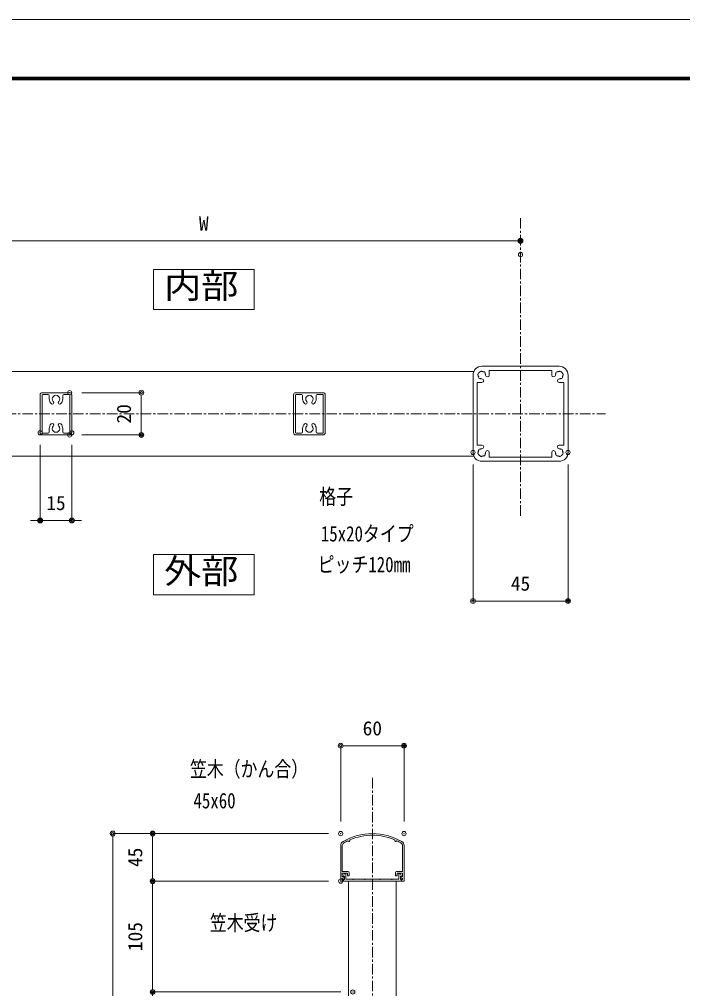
# Model space of a CAD drawing. Units: millimetres, scale not verified. Extents: x -1682 to 1682, y -1188 to 1188.
# Drawn here: x 6 to 634, y 270 to 1188 of the extents above; entities that cross this region are included whole.
import ezdxf
from ezdxf.enums import TextEntityAlignment as Align

# ---------------------------------------------------------------- set-up
doc = ezdxf.new("R2010")
doc.units = ezdxf.units.MM
doc.header["$LTSCALE"] = 8
doc.header["$PDMODE"] = 32
doc.header["$PDSIZE"] = 4
doc.linetypes.add('USER1', pattern=[2, 1.25, -0.25, 0.25, -0.25])
for name, color, linetype, lineweight in [('0-0_0', 7, 'Continuous', 18), ('0-1_DEFPOINTS', 7, 'Continuous', 18), ('0-6_WAKU', 7, 'Continuous', 18), ('0-E_3中心線', 2, 'USER1', 18), ('0-F_41ｱﾙﾐ', 6, 'Continuous', 18), ('1-0_1手摺寸法', 7, 'Continuous', 18), ('1-1_42ｱﾙﾐ部品', 6, 'Continuous', 18), ('1-2_P4-12', 7, 'Continuous', 18)]:
    doc.layers.add(name, color=color, linetype=linetype, lineweight=lineweight)
doc.styles.add('ＭＳ ゴシック', font='')
doc.styles.get('ＭＳ ゴシック').set_extended_font_data('MS Gothic')

# ---------------------------------------------------------------- blocks, each defined once
blk = doc.blocks.new('HK-001')
at = {"layer": '0-0_0'}
for p, q in [((-30, 0), (-30, 33.589)), ((-28.5, 9), (-28.5, 33.589)), ((28.5, 9), (28.5, 33.589)), ((30, 0), (30, 33.589)), ((-27.5, 0), (-30, 0)), ((-23, 9), (-28.5, 9)), ((-23.5, 7.5), (-28.5, 7.5)), ((-28.5, 4.3), (-28.5, 7.5)), ((-26.874, 4.3), (-28.5, 4.3)), ((-28.5, 1.5), (-28.5, 2.8)), ((-28.5, 1.5), (-28.5, 2.8)), ((-27.5, 2.8), (-28.5, 2.8)), ((-27.5, 1.5), (-28.5, 1.5)), ((-27.5, 2.8), (-26.707, 3.989)), ((-27.5, 0), (-27.5, 1.5)), ((-23.5, 5), (-23.5, 7.5)), ((-22, 5), (-23.5, 5)), ((-22, 5), (-22, 8)), ((22, 5), (22, 8)), ((22, 5), (23.5, 5)), ((23, 9), (28.5, 9)), ((23.5, 5), (23.5, 7.5)), ((23.5, 7.5), (28.5, 7.5)), ((27.5, 2.8), (26.707, 3.989)), ((26.874, 4.3), (28.5, 4.3)), ((27.5, 2.8), (28.5, 2.8)), ((27.5, 1.5), (28.5, 1.5)), ((27.5, 0), (27.5, 1.5)), ((27.5, 0), (30, 0)), ((28.5, 4.3), (28.5, 7.5)), ((28.5, 1.5), (28.5, 2.8)), ((28.5, 1.5), (28.5, 2.8))]:
    blk.add_line(p, q, dxfattribs=at)
for centre, radius, start, end in [((-25.5, 33.589), 4.5, 120.32807, 180), ((0, -10), 55, 90, 120.32807), ((0, -10), 53.5, 115.69292, 120.32807), ((-22.25, 38.538), 1, 199.12574, 30.12794), ((0, -10), 53.5, 90, 113.56076), ((0, -10), 55, 59.67193, 90), ((0, -10), 53.5, 66.43924, 90), ((22.25, 38.538), 1, 149.87206, 340.87426), ((0, -10), 53.5, 59.67193, 64.30708), ((25.5, 33.589), 4.5, 0, 59.67193), ((-25.5, 33.589), 3, 120.32807, 180), ((25.5, 33.589), 3, 0, 59.67193), ((-26.874, 4.1), 0.2, 326.30993, 90), ((-23, 8), 1, 0, 90), ((23, 8), 1, 90, 180), ((26.874, 4.1), 0.2, 90, 213.69007)]:
    blk.add_arc(centre, radius, start, end, dxfattribs=at)
blk = doc.blocks.new('HK-013')
at = {"layer": '1-1_42ｱﾙﾐ部品'}
for p, q in [((18.3, 22.5), (-18.3, 22.5)), ((14.8, 20.5), (-14.8, 20.5)), ((-14.8, 20.5), (-14.8, 18.3)), ((14.8, 20.5), (14.8, 18.3)), ((-22.5, 18.3), (-22.5, -18.3)), ((-22.5, 18.3), (-22.5, 18.3)), ((-20.5, 14.8), (-20.5, -14.8)), ((-18.3, 14.8), (-20.5, 14.8)), ((18.3, 14.8), (20.5, 14.8)), ((20.5, 14.8), (20.5, -14.8)), ((22.5, 18.3), (22.5, -18.3)), ((-22.5, -18.3), (-22.5, -18.3)), ((-18.3, -14.8), (-20.5, -14.8)), ((-14.8, -20.5), (-14.8, -18.3)), ((14.8, -20.5), (14.8, -18.3)), ((18.3, -14.8), (20.5, -14.8)), ((18.3, -22.5), (-18.3, -22.5)), ((14.8, -20.5), (-14.8, -20.5))]:
    blk.add_line(p, q, dxfattribs=at)
for centre, radius, start, end in [((-18.3, 18.3), 4.2, 90, 180), ((-19.749, 18.688), 0.5, 165, 232.97569), ((-19.749, 18.688), 0.5, 97.02431, 165), ((-18.3, 18.3), 1.75, 135, 149.64111), ((-18.3, 18.3), 1.75, 120.35889, 135), ((-18.688, 19.749), 0.5, 105, 172.97569), ((-18.688, 19.749), 0.5, 37.02431, 105), ((-18.3, 18.3), 1.75, 75, 89.64111), ((-18.3, 18.3), 1.75, 60.35889, 75), ((-17.239, 19.361), 0.5, 45, 112.97569), ((-17.239, 19.361), 0.5, 337.02431, 45), ((-18.3, 18.3), 1.75, 15, 29.64111), ((-18.3, 18.3), 1.75, 0.35889, 15), ((18.3, 18.3), 1.75, 165, 179.64111), ((18.3, 18.3), 1.75, 150.35889, 165), ((17.239, 19.361), 0.5, 135, 202.97569), ((17.239, 19.361), 0.5, 67.02431, 135), ((18.3, 18.3), 1.75, 105, 119.64111), ((18.3, 18.3), 1.75, 90.35889, 105), ((18.688, 19.749), 0.5, 75, 142.97569), ((18.3, 18.3), 4.2, 0, 90), ((18.688, 19.749), 0.5, 7.02431, 75), ((18.3, 18.3), 1.75, 45, 59.64111), ((18.3, 18.3), 1.75, 30.35889, 45), ((19.749, 18.688), 0.5, 15, 82.97569), ((19.749, 18.688), 0.5, 307.02431, 15), ((-18.3, 18.3), 1.75, 180.35889, 195), ((-18.3, 18.3), 1.75, 195, 209.64111), ((-19.361, 17.239), 0.5, 157.02431, 225), ((-19.361, 17.239), 0.5, 225, 292.97569), ((-18.3, 18.3), 1.75, 240.35889, 255), ((-18.3, 18.3), 1.75, 255, 270), ((-18.3, 15.675), 0.875, 270, 90), ((-15.675, 18.3), 0.875, 180, 0), ((15.675, 18.3), 0.875, 180, 360), ((18.3, 15.675), 0.875, 90, 270), ((18.3, 18.3), 1.75, 270, 285), ((18.3, 18.3), 1.75, 285, 299.64111), ((19.361, 17.239), 0.5, 247.02431, 315), ((19.361, 17.239), 0.5, 315, 22.97569), ((18.3, 18.3), 1.75, 330.35889, 345), ((18.3, 18.3), 1.75, 345, 359.64111), ((-18.3, -18.3), 4.2, 180, 270), ((-19.749, -18.688), 0.5, 127.02431, 195), ((-18.3, -18.3), 1.75, 165, 179.64111), ((-18.3, -18.3), 1.75, 150.35889, 165), ((-19.361, -17.239), 0.5, 135, 202.97569), ((-19.361, -17.239), 0.5, 67.02431, 135), ((-18.3, -18.3), 1.75, 105, 119.64111), ((-18.3, -18.3), 1.75, 90, 105), ((-18.3, -15.675), 0.875, 270, 90), ((-18.3, -18.3), 1.75, 345, 359.64111), ((-15.675, -18.3), 0.875, 360, 180), ((15.675, -18.3), 0.875, 0, 180), ((18.3, -18.3), 1.75, 180.35889, 195), ((18.3, -15.675), 0.875, 90, 270), ((18.3, -18.3), 1.75, 75, 90), ((18.3, -18.3), 4.2, 270, 360), ((18.3, -18.3), 1.75, 60.35889, 75), ((19.361, -17.239), 0.5, 45, 112.97569), ((19.361, -17.239), 0.5, 337.02431, 45), ((18.3, -18.3), 1.75, 15, 29.64111), ((18.3, -18.3), 1.75, 0.35889, 15), ((19.749, -18.688), 0.5, 345, 52.97569), ((-19.749, -18.688), 0.5, 195, 262.97569), ((-18.3, -18.3), 1.75, 210.35889, 225), ((-18.3, -18.3), 1.75, 225, 239.64111), ((-18.688, -19.749), 0.5, 187.02431, 255), ((-18.688, -19.749), 0.5, 255, 322.97569), ((-18.3, -18.3), 1.75, 270.35889, 285), ((-18.3, -18.3), 1.75, 285, 299.64111), ((-17.239, -19.361), 0.5, 247.02431, 315), ((-17.239, -19.361), 0.5, 315, 22.97569), ((-18.3, -18.3), 1.75, 330.35889, 345), ((18.3, -18.3), 1.75, 195, 209.64111), ((17.239, -19.361), 0.5, 157.02431, 225), ((17.239, -19.361), 0.5, 225, 292.97569), ((18.3, -18.3), 1.75, 240.35889, 255), ((18.3, -18.3), 1.75, 255, 269.64111), ((18.688, -19.749), 0.5, 217.02431, 285), ((18.688, -19.749), 0.5, 285, 352.97569), ((18.3, -18.3), 1.75, 300.35889, 315), ((18.3, -18.3), 1.75, 315, 329.64111), ((19.749, -18.688), 0.5, 277.02431, 345)]:
    blk.add_arc(centre, radius, start, end, dxfattribs=at)
blk = doc.blocks.new('_ORIGIN2')
at = {"layer": '0-0_0'}
blk.add_line((-0.5, 0), (-1, 0), dxfattribs=at)
for radius in [0.5, 0.25]:
    blk.add_circle((0, 0), radius, dxfattribs=at)
blk = doc.blocks.new('D16')
at = {"layer": '0-1_DEFPOINTS'}
for p in [(511.96, 924.208), (451.96, 841.05), (511.96, 841.05)]:
    blk.add_point(p, dxfattribs=at)
at = {"layer": '1-0_1手摺寸法'}
for p, q in [((451.96, 852.55), (451.96, 924.208)), ((456.56, 924.208), (507.36, 924.208)), ((511.96, 852.55), (511.96, 924.208))]:
    blk.add_line(p, q, dxfattribs=at)
at = {"layer": '1-0_1手摺寸法', "xscale": 4.6, "yscale": 4.6, "rotation": 180}
blk.add_blockref('_ORIGIN2', (451.96, 924.208), dxfattribs=at)
at = {"layer": '1-0_1手摺寸法', "xscale": 4.6, "yscale": 4.6}
blk.add_blockref('_ORIGIN2', (511.96, 924.208), dxfattribs=at)
at = {"layer": '1-0_1手摺寸法', "style": 'ＭＳ ゴシック'}
blk.add_text('60', height=13.49, dxfattribs=at).set_placement((472.76, 929.958), align=Align.BOTTOM_LEFT)
blk = doc.blocks.new('D20')
at = {"layer": '0-1_DEFPOINTS'}
for p in [(622.299, 1402.229), (22.299, 1389.263), (622.299, 1389.263)]:
    blk.add_point(p, dxfattribs=at)
at = {"layer": '1-0_1手摺寸法'}
for p, q in [((22.299, 1400.763), (22.299, 1402.229)), ((26.899, 1402.229), (617.699, 1402.229)), ((622.299, 1400.763), (622.299, 1402.229))]:
    blk.add_line(p, q, dxfattribs=at)
at = {"layer": '1-0_1手摺寸法', "xscale": 4.6, "yscale": 4.6, "rotation": 180}
blk.add_blockref('_ORIGIN2', (22.299, 1402.229), dxfattribs=at)
at = {"layer": '1-0_1手摺寸法', "xscale": 4.6, "yscale": 4.6}
blk.add_blockref('_ORIGIN2', (622.299, 1402.229), dxfattribs=at)
at = {"layer": '1-0_1手摺寸法', "style": 'ＭＳ ゴシック'}
blk.add_text('W', height=13.49, dxfattribs=at).set_placement((317.699, 1407.979), align=Align.BOTTOM_LEFT)
blk = doc.blocks.new('D21')
at = {"layer": '0-1_DEFPOINTS'}
for p in [(577.299, 1201.895), (667.299, 1201.895), (667.299, 1061.238)]:
    blk.add_point(p, dxfattribs=at)
at = {"layer": '1-0_1手摺寸法'}
for p, q in [((577.299, 1190.395), (577.299, 1061.238)), ((667.299, 1190.395), (667.299, 1061.238)), ((581.899, 1061.238), (662.699, 1061.238))]:
    blk.add_line(p, q, dxfattribs=at)
at = {"layer": '1-0_1手摺寸法', "xscale": 4.6, "yscale": 4.6, "rotation": 180}
blk.add_blockref('_ORIGIN2', (577.299, 1061.238), dxfattribs=at)
at = {"layer": '1-0_1手摺寸法', "xscale": 4.6, "yscale": 4.6}
blk.add_blockref('_ORIGIN2', (667.299, 1061.238), dxfattribs=at)
at = {"layer": '1-0_1手摺寸法', "style": 'ＭＳ ゴシック'}
blk.add_text('45', height=13.49, dxfattribs=at).set_placement((613.099, 1066.988), align=Align.BOTTOM_LEFT)
blk = doc.blocks.new('A$C23197C01')
at = {"layer": '0-F_41ｱﾙﾐ'}
for p, q in [((0, 4.5), (0.885, 6.979)), ((0, 1), (0, 0)), ((27.5, 0), (0, 0)), ((1, 4.3), (0.2, 4.3)), ((1, 1.5), (0.5, 1.5)), ((1, 4.3), (1, 1.5)), ((2.5, 6.539), (2.5, 1.8)), ((8.9, 1.8), (2.5, 1.8)), ((8.9, 1.8), (9.031, 1.593)), ((9.5, 1.8), (9.369, 1.593)), ((20.2, 1.8), (9.5, 1.8)), ((20.2, 1.8), (20.331, 1.593)), ((20.8, 1.8), (20.669, 1.593)), ((27.5, 1.8), (20.8, 1.8)), ((27.5, 1.8), (34.2, 1.8)), ((27.5, 0), (55, 0)), ((34.2, 1.8), (34.331, 1.593)), ((34.8, 1.8), (34.669, 1.593)), ((34.8, 1.8), (45.5, 1.8)), ((45.5, 1.8), (45.631, 1.593)), ((46.1, 1.8), (45.969, 1.593)), ((46.1, 1.8), (52.5, 1.8)), ((52.5, 6.539), (52.5, 1.8)), ((54, 4.3), (54.8, 4.3)), ((54, 4.3), (54, 1.5)), ((54, 1.5), (54.5, 1.5)), ((55, 4.5), (54.115, 6.979)), ((55, 1), (55, 0))]:
    blk.add_line(p, q, dxfattribs=at)
for centre, radius, start, end in [((0.2, 4.5), 0.2, 180, 270), ((0.5, 1), 0.5, 90, 180), ((1.587, 6.372), 0.928, 10.39365, 139.12846), ((9.2, 1.7), 0.2, 212.33353, 327.66647), ((20.5, 1.7), 0.2, 212.33353, 327.66647), ((34.5, 1.7), 0.2, 212.33353, 327.66647), ((45.8, 1.7), 0.2, 212.33353, 327.66647), ((53.413, 6.372), 0.928, 40.87154, 169.60635), ((54.5, 1), 0.5, 0, 90), ((54.8, 4.5), 0.2, 270, 0)]:
    blk.add_arc(centre, radius, start, end, dxfattribs=at)
blk = doc.blocks.new('A$C1C883039')
at = {"layer": '0-F_41ｱﾙﾐ'}
for p, q in [((0, 19), (0, 10)), ((0.9, 18.8), (0.9, 10)), ((1, 20), (14, 20)), ((1.2, 19.1), (3.8, 19.1)), ((4.3, 18.6), (4.3, 17)), ((10.7, 18.6), (10.7, 17)), ((11.2, 19.1), (13.8, 19.1)), ((14.1, 18.8), (14.1, 10)), ((15, 19), (15, 10)), ((0, 1), (0, 10)), ((0.9, 1.2), (0.9, 10)), ((14.1, 1.2), (14.1, 10)), ((15, 1), (15, 10)), ((1, 0), (14, 0)), ((1.2, 0.9), (3.8, 0.9)), ((4.3, 1.4), (4.3, 3)), ((10.7, 1.4), (10.7, 3)), ((11.2, 0.9), (13.8, 0.9))]:
    blk.add_line(p, q, dxfattribs=at)
for centre, radius, start, end in [((1, 19), 1, 90, 180), ((1.2, 18.8), 0.3, 90, 180), ((3.8, 18.6), 0.5, 0, 90), ((7.5, 17), 1.75, 316.84421, 223.15579), ((11.2, 18.6), 0.5, 90, 180), ((13.8, 18.8), 0.3, 0, 90), ((14, 19), 1, 0, 90), ((7.5, 17), 3.2, 180, 223.15579), ((5.689, 15.313), 0.725, 223.80487, 42.50672), ((9.311, 15.313), 0.725, 137.49328, 316.19513), ((7.5, 17), 3.2, 316.84421, 0), ((7.5, 3), 3.2, 136.84421, 180), ((5.689, 4.687), 0.725, 317.49328, 136.19513), ((9.311, 4.687), 0.725, 43.80487, 222.50672), ((7.5, 3), 3.2, 0, 43.15579), ((1, 1), 1, 180, 270), ((1.2, 1.2), 0.3, 180, 270), ((3.8, 1.4), 0.5, 270, 0), ((7.5, 3), 1.75, 136.84421, 43.15579), ((11.2, 1.4), 0.5, 180, 270), ((13.8, 1.2), 0.3, 270, 0), ((14, 1), 1, 270, 0)]:
    blk.add_arc(centre, radius, start, end, dxfattribs=at)
blk = doc.blocks.new('D47')
at = {"layer": '0-1_DEFPOINTS'}
for p in [(195.299, 1258.495), (195.299, 1218.495), (263.126, 1218.495)]:
    blk.add_point(p, dxfattribs=at)
at = {"layer": '1-0_1手摺寸法'}
for p, q in [((206.799, 1258.495), (263.126, 1258.495)), ((263.126, 1253.895), (263.126, 1223.095)), ((206.799, 1218.495), (263.126, 1218.495))]:
    blk.add_line(p, q, dxfattribs=at)
at = {"layer": '1-0_1手摺寸法', "xscale": 4.6, "yscale": 4.6}
for p, rotation in [((263.126, 1258.495), 90), ((263.126, 1218.495), 270)]:
    blk.add_blockref('_ORIGIN2', p, dxfattribs=dict(at, rotation=rotation))
at = {"layer": '1-0_1手摺寸法', "style": 'ＭＳ ゴシック'}
blk.add_text('20', height=13.49, rotation=90, dxfattribs=at).set_placement((257.376, 1229.295), align=Align.BOTTOM_LEFT)
blk = doc.blocks.new('D54')
at = {"layer": '0-1_DEFPOINTS'}
for p in [(167.299, 1220.495), (197.299, 1220.495), (167.299, 1137.498)]:
    blk.add_point(p, dxfattribs=at)
at = {"layer": '1-0_1手摺寸法'}
for p, q in [((167.299, 1208.995), (167.299, 1137.498)), ((197.299, 1208.995), (197.299, 1137.498)), ((162.699, 1137.498), (158.099, 1137.498)), ((197.299, 1137.498), (167.299, 1137.498)), ((201.899, 1137.498), (206.499, 1137.498))]:
    blk.add_line(p, q, dxfattribs=at)
at = {"layer": '1-0_1手摺寸法', "xscale": 4.6, "yscale": 4.6}
blk.add_blockref('_ORIGIN2', (167.299, 1137.498), dxfattribs=at)
at = {"layer": '1-0_1手摺寸法', "xscale": 4.6, "yscale": 4.6, "rotation": 180}
blk.add_blockref('_ORIGIN2', (197.299, 1137.498), dxfattribs=at)
at = {"layer": '1-0_1手摺寸法', "style": 'ＭＳ ゴシック'}
blk.add_text('15', height=13.49, dxfattribs=at).set_placement((173.099, 1143.248), align=Align.BOTTOM_LEFT)
blk = doc.blocks.new('D60')
at = {"layer": '0-1_DEFPOINTS'}
for p in [(273.82, 841.05), (451.96, 841.05), (451.96, 796.05)]:
    blk.add_point(p, dxfattribs=at)
at = {"layer": '1-0_1手摺寸法'}
for p, q in [((440.46, 841.05), (273.82, 841.05)), ((273.82, 800.65), (273.82, 836.45)), ((440.46, 796.05), (273.82, 796.05))]:
    blk.add_line(p, q, dxfattribs=at)
at = {"layer": '1-0_1手摺寸法', "xscale": 4.6, "yscale": 4.6}
for p, rotation in [((273.82, 841.05), 90), ((273.82, 796.05), 270)]:
    blk.add_blockref('_ORIGIN2', p, dxfattribs=dict(at, rotation=rotation))
at = {"layer": '1-0_1手摺寸法', "style": 'ＭＳ ゴシック'}
blk.add_text('45', height=13.49, rotation=90, dxfattribs=at).set_placement((268.07, 809.35), align=Align.BOTTOM_LEFT)
blk = doc.blocks.new('D61')
at = {"layer": '0-1_DEFPOINTS'}
blk.add_point((451.96, 841.05), dxfattribs=at)
at = {"layer": '1-0_1手摺寸法'}
for p, q in [((440.46, 841.05), (236.035, 841.05)), ((236.035, 836.45), (236.035, -254.35))]:
    blk.add_line(p, q, dxfattribs=at)
at = {"layer": '1-0_1手摺寸法', "xscale": 4.6, "yscale": 4.6, "rotation": 90}
blk.add_blockref('_ORIGIN2', (236.035, 841.05), dxfattribs=at)
blk = doc.blocks.new('D58')
at = {"layer": '0-1_DEFPOINTS'}
for p in [(273.82, 691.05), (463.46, 691.05), (463.46, 666.05)]:
    blk.add_point(p, dxfattribs=at)
at = {"layer": '1-0_1手摺寸法'}
for p, q in [((273.82, 695.65), (273.82, 700.25)), ((451.96, 691.05), (273.82, 691.05)), ((273.82, 666.05), (273.82, 691.05)), ((451.96, 666.05), (273.82, 666.05)), ((273.82, 661.45), (273.82, 656.85))]:
    blk.add_line(p, q, dxfattribs=at)
at = {"layer": '1-0_1手摺寸法', "xscale": 4.6, "yscale": 4.6}
for p, rotation in [((273.82, 691.05), 270), ((273.82, 666.05), 90)]:
    blk.add_blockref('_ORIGIN2', p, dxfattribs=dict(at, rotation=rotation))
at = {"layer": '1-0_1手摺寸法', "style": 'ＭＳ ゴシック'}
blk.add_text('25', height=13.49, rotation=90, dxfattribs=at).set_placement((268.07, 669.35), align=Align.BOTTOM_LEFT)
blk = doc.blocks.new('D59')
at = {"layer": '0-1_DEFPOINTS'}
for p in [(273.82, 796.05), (451.96, 796.05), (463.46, 691.05)]:
    blk.add_point(p, dxfattribs=at)
at = {"layer": '1-0_1手摺寸法'}
for p, q in [((440.46, 796.05), (273.82, 796.05)), ((273.82, 695.65), (273.82, 791.45)), ((451.96, 691.05), (273.82, 691.05))]:
    blk.add_line(p, q, dxfattribs=at)
at = {"layer": '1-0_1手摺寸法', "xscale": 4.6, "yscale": 4.6}
for p, rotation in [((273.82, 796.05), 90), ((273.82, 691.05), 270)]:
    blk.add_blockref('_ORIGIN2', p, dxfattribs=dict(at, rotation=rotation))
at = {"layer": '1-0_1手摺寸法', "style": 'ＭＳ ゴシック'}
blk.add_text('105', height=13.49, rotation=90, dxfattribs=at).set_placement((268.07, 729.75), align=Align.BOTTOM_LEFT)

msp = doc.modelspace()

# ---------------------------------------------------------------- linework, layer by layer
at = {"layer": '0-0_0'}
for p, q in [((317.72, 372.107), (317.72, -91.386)), ((362.72, 372.107), (362.72, -91.386))]:
    msp.add_line(p, q, dxfattribs=at)
at = {"layer": '0-1_DEFPOINTS', "color": 5}
msp.add_line((1682, 1188), (-1682, 1188), dxfattribs=at)
at = {"layer": '0-6_WAKU'}
for p, q in [((1599.2, 1133.2), (-1603.2, 1133.2)), ((1598.6, 1132.6), (-1602.6, 1132.6)), ((1598, 1132), (-1602, 1132)), ((1597.4, 1131.4), (-1601.4, 1131.4)), ((1596.8, 1130.8), (-1600.8, 1130.8))]:
    msp.add_line(p, q, dxfattribs=at)
at = {"layer": '0-E_3中心線'}
for p, q in [((480.559, 999.905), (480.559, 716.562)), ((-231.317, 814.553), (561.173, 814.553)), ((340.22, 469.737), (340.22, -842.622))]:
    msp.add_line(p, q, dxfattribs=at)
at = {"layer": '1-1_42ｱﾙﾐ部品'}
for p, q in [((-75.16, 854.553), (436.278, 854.553)), ((-75.16, 774.553), (436.278, 774.553))]:
    msp.add_line(p, q, dxfattribs=at)
at = {"layer": '1-2_P4-12'}
for p, q in [((132.896, 951.299), (132.896, 913.288)), ((132.896, 681.234), (132.896, 643.223))]:
    msp.add_line(p, q, dxfattribs=at)
for points in [[(132.896, 913.288), (228.222, 913.288), (228.222, 951.299), (132.896, 951.299)], [(132.896, 643.224), (228.222, 643.224), (228.222, 681.234), (132.896, 681.234)]]:
    msp.add_lwpolyline(points, dxfattribs=at)

# ---------------------------------------------------------------- block references
at = {"layer": '0-F_41ｱﾙﾐ', "xscale": -2, "yscale": 2}
msp.add_blockref('HK-013', (480.559, 814.553), dxfattribs=at)
at = {"layer": '0-F_41ｱﾙﾐ'}
msp.add_blockref('HK-001', (340.22, 372.107), dxfattribs=at)
at = {"layer": '1-0_1手摺寸法'}
for name, p in [('D20', (-141.739, -423.942)), ('D47', (-141.739, -423.942)), ('D54', (-141.739, -423.942)), ('D21', (-141.739, -423.942)), ('D16', (-141.739, -423.942)), ('D61', (-141.739, -423.942)), ('D60', (-141.739, -423.942)), ('A$C23197C01', (312.72, 372.107)), ('D59', (-141.739, -423.942)), ('D58', (-141.739, -423.942))]:
    msp.add_blockref(name, p, dxfattribs=at)
at = {"layer": '1-0_1手摺寸法', "xscale": -2, "yscale": 2}
for p in [(55.559, 794.553), (295.559, 794.553)]:
    msp.add_blockref('A$C1C883039', p, dxfattribs=at)

# ---------------------------------------------------------------- texts
at = {"layer": '0-0_0', "style": 'ＭＳ ゴシック', "width": 0.8}
for s, p in [('格子', (289.941, 724.48)), ('15x20タイプ', (291.41, 689.257)), ('ピッチ120mm', (288.396, 660.186)), ('笠木（かん合）', (167.413, 466.517)), ('45x60', (170.786, 436.585)), ('笠木受け', (186.273, 320.88))]:
    msp.add_text(s, height=14.66, dxfattribs=at).set_placement(p, align=Align.BOTTOM_LEFT)
at = {"layer": '1-2_P4-12', "style": 'ＭＳ ゴシック', "width": 1.1}
for s, p in [('内部', (142.956, 916.921)), ('外部', (142.956, 646.856))]:
    msp.add_text(s, height=23.46, dxfattribs=at).set_placement(p, align=Align.BOTTOM_LEFT)

doc.saveas('drawing.dxf')
